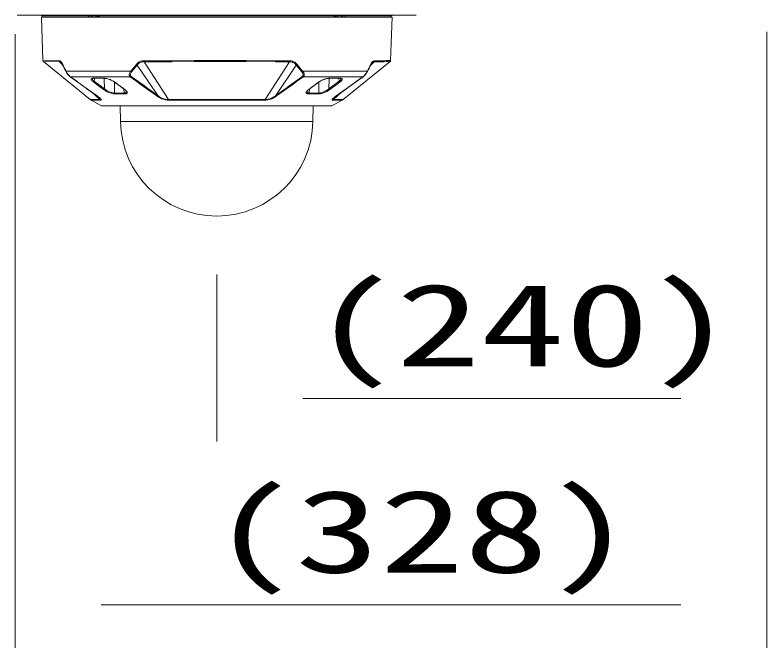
# Model space of a CAD drawing. Units: millimetres on the paper. Extents: x -62 to 64, y -59 to 59.
# Drawn here: x 2.54 to 24.4, y 5.76 to 24.17 of the extents above; entities that cross this region are included whole.
import ezdxf
from ezdxf.enums import TextEntityAlignment as Align

# ---------------------------------------------------------------- set-up
doc = ezdxf.new("R2010")
doc.units = ezdxf.units.MM
doc.layers.add('0-3_GAIKEI', color=4, linetype='Continuous', lineweight=9)
doc.layers.add('0-4_SUNPO', color=7, linetype='Continuous', lineweight=9)
doc.styles.add('ＭＳ ゴシック', font='')
doc.styles.get('ＭＳ ゴシック').set_extended_font_data('MS Gothic')

msp = doc.modelspace()

# ---------------------------------------------------------------- linework, layer by layer
at = {"layer": '0-3_GAIKEI', "color": 7}
for p, q in [((14.206, 24.166), (2.609, 24.166)), ((3.31, 24.106), (3.354, 22.842)), ((13.461, 22.842), (13.505, 24.106)), ((3.369, 22.812), (4.729, 21.708)), ((13.446, 22.812), (12.086, 21.708)), ((5.063, 21.528), (4.757, 21.69)), ((11.752, 21.528), (12.058, 21.69)), ((5.079, 21.525), (11.736, 21.525)), ((5.609, 21.071), (5.601, 21.525)), ((11.206, 21.071), (11.214, 21.525))]:
    msp.add_line(p, q, dxfattribs=at)
at = {"layer": '0-3_GAIKEI'}
for p, q in [((3.306, 24.16), (3.306, 24.166)), ((3.327, 24.139), (3.306, 24.16)), ((13.505, 24.106), (3.31, 24.106)), ((13.488, 24.139), (3.327, 24.139)), ((3.349, 24.139), (3.348, 24.106)), ((4.677, 24.139), (4.677, 24.106)), ((4.747, 24.139), (4.749, 24.106)), ((4.753, 24.139), (4.755, 24.106)), ((4.786, 24.106), (4.784, 24.139)), ((4.891, 24.106), (4.891, 24.139)), ((4.934, 24.139), (4.933, 24.106)), ((4.964, 24.139), (4.964, 24.106)), ((4.984, 24.139), (4.983, 24.106)), ((4.991, 24.139), (4.99, 24.106)), ((11.824, 24.139), (11.825, 24.106)), ((11.83, 24.139), (11.832, 24.106)), ((11.851, 24.139), (11.851, 24.106)), ((11.881, 24.139), (11.881, 24.106)), ((11.923, 24.139), (11.923, 24.106)), ((12.03, 24.139), (12.029, 24.106)), ((12.06, 24.106), (12.062, 24.139)), ((12.066, 24.106), (12.068, 24.139)), ((12.138, 24.139), (12.138, 24.106)), ((13.466, 24.139), (13.467, 24.106)), ((13.509, 24.16), (13.509, 24.166)), ((3.354, 22.842), (3.82, 22.833)), ((3.369, 22.812), (3.833, 22.803)), ((3.833, 22.803), (3.932, 22.711)), ((6.296, 22.803), (7.002, 21.708)), ((10.519, 22.803), (9.813, 21.708)), ((12.982, 22.803), (12.883, 22.711)), ((4.027, 22.538), (5.909, 22.538)), ((6.073, 22.73), (5.909, 22.538)), ((6.099, 22.71), (5.935, 22.518)), ((6.099, 22.71), (6.692, 21.828)), ((10.716, 22.71), (10.123, 21.828)), ((10.716, 22.71), (10.88, 22.518)), ((10.742, 22.73), (10.906, 22.538)), ((10.906, 22.538), (12.788, 22.538)), ((4.16, 22.368), (5.893, 22.368)), ((4.855, 22.325), (4.846, 22.24)), ((5.135, 22.325), (5.144, 22.019)), ((10.922, 22.368), (12.655, 22.368)), ((11.68, 22.325), (11.671, 22.019)), ((11.969, 22.24), (11.96, 22.325)), ((4.846, 22.24), (5.144, 22.019)), ((4.975, 22.106), (4.973, 22.108)), ((5.575, 22.118), (5.579, 22.115)), ((5.581, 22.113), (5.579, 22.115)), ((11.081, 22), (11.224, 22.106)), ((11.224, 22.106), (11.227, 22.108)), ((11.227, 22.108), (11.234, 22.113)), ((11.234, 22.113), (11.235, 22.115)), ((11.24, 22.118), (11.235, 22.115)), ((11.24, 22.118), (11.379, 22.221)), ((11.38, 21.898), (11.378, 22.217)), ((11.84, 22.106), (11.696, 22)), ((11.84, 22.106), (11.842, 22.108)), ((11.849, 22.113), (11.842, 22.108)), ((11.851, 22.115), (11.849, 22.113)), ((11.856, 22.118), (11.851, 22.115)), ((11.994, 22.221), (11.856, 22.118)), ((4.781, 21.92), (5.008, 21.708)), ((5.73, 21.87), (5.448, 21.87)), ((11.085, 21.87), (11.367, 21.87)), ((11.097, 21.898), (11.109, 22.017)), ((11.38, 21.898), (11.097, 21.898)), ((12.034, 21.92), (11.807, 21.708)), ((5.008, 21.708), (4.729, 21.708)), ((5.034, 21.69), (4.757, 21.69)), ((9.813, 21.708), (7.002, 21.708)), ((9.803, 21.69), (7.012, 21.69)), ((12.058, 21.69), (11.781, 21.69)), ((12.086, 21.708), (11.807, 21.708)), ((11.752, 21.528), (5.063, 21.528)), ((5.609, 21.071), (11.206, 21.071))]:
    msp.add_line(p, q, dxfattribs=at)
for points in [[(13.488, 24.139), (13.509, 24.16), (3.306, 24.16)], [(3.93, 22.73), (3.916, 22.758), (3.901, 22.783), (3.888, 22.802), (3.874, 22.816), (3.865, 22.822), (3.856, 22.827), (3.843, 22.831), (3.835, 22.832), (3.82, 22.833)], [(3.887, 22.785), (3.878, 22.791), (3.87, 22.797), (3.859, 22.8), (3.853, 22.802), (3.833, 22.803)], [(3.887, 22.785), (3.897, 22.773), (3.911, 22.753), (3.926, 22.724), (3.929, 22.716)], [(6.073, 22.73), (6.099, 22.759), (6.126, 22.784), (6.14, 22.795), (6.155, 22.804), (6.173, 22.814), (6.191, 22.821), (6.216, 22.828), (6.233, 22.83), (6.267, 22.833), (6.289, 22.833)], [(6.099, 22.71), (6.114, 22.727), (6.129, 22.743), (6.15, 22.762), (6.171, 22.777), (6.193, 22.788), (6.207, 22.793), (6.222, 22.797), (6.253, 22.802), (6.274, 22.803), (6.296, 22.803)], [(6.289, 22.833), (7.107, 22.838), (7.75, 22.841), (8.401, 22.842), (9.269, 22.841), (10.119, 22.836), (10.526, 22.833)], [(6.296, 22.803), (7.111, 22.809), (7.752, 22.811), (8.401, 22.812), (9.267, 22.811), (10.114, 22.806), (10.519, 22.803)], [(10.716, 22.71), (10.701, 22.727), (10.686, 22.743), (10.665, 22.762), (10.644, 22.777), (10.622, 22.788), (10.608, 22.793), (10.594, 22.797), (10.565, 22.802), (10.541, 22.803), (10.519, 22.803)], [(10.742, 22.73), (10.724, 22.751), (10.705, 22.77), (10.69, 22.783), (10.675, 22.795), (10.657, 22.806), (10.638, 22.816), (10.621, 22.822), (10.604, 22.827), (10.573, 22.831), (10.548, 22.833), (10.526, 22.833)], [(12.885, 22.73), (12.899, 22.758), (12.913, 22.783), (12.927, 22.802), (12.941, 22.816), (12.956, 22.826), (12.972, 22.831), (12.985, 22.833), (12.995, 22.833)], [(12.928, 22.785), (12.918, 22.773), (12.904, 22.753), (12.889, 22.724), (12.885, 22.716)], [(12.928, 22.785), (12.937, 22.791), (12.945, 22.797), (12.955, 22.8), (12.962, 22.802), (12.982, 22.803)], [(4.027, 22.523), (4.025, 22.528), (4.025, 22.533), (4.027, 22.538)], [(4.027, 22.538), (4.039, 22.514), (4.054, 22.489), (4.069, 22.465), (4.083, 22.445), (4.102, 22.423), (4.118, 22.404), (4.142, 22.382), (4.16, 22.368)], [(4.027, 22.523), (4.043, 22.495), (4.073, 22.451), (4.103, 22.415), (4.131, 22.387), (4.15, 22.372)], [(5.909, 22.538), (5.892, 22.514), (5.878, 22.488), (5.868, 22.465), (5.864, 22.445), (5.863, 22.429), (5.864, 22.416), (5.866, 22.404), (5.871, 22.393), (5.879, 22.381), (5.887, 22.373), (5.893, 22.368)], [(5.935, 22.518), (5.92, 22.496), (5.908, 22.475), (5.9, 22.455), (5.897, 22.439), (5.896, 22.427), (5.897, 22.417), (5.899, 22.408), (5.903, 22.4), (5.908, 22.391), (5.914, 22.385), (5.918, 22.381), (5.906, 22.372), (5.893, 22.368)], [(10.88, 22.518), (10.895, 22.497), (10.907, 22.475), (10.915, 22.455), (10.918, 22.439), (10.919, 22.427), (10.918, 22.417), (10.916, 22.408), (10.912, 22.4), (10.907, 22.391), (10.901, 22.385), (10.896, 22.381)], [(10.906, 22.538), (10.923, 22.514), (10.937, 22.488), (10.946, 22.465), (10.951, 22.445), (10.952, 22.429), (10.951, 22.416), (10.949, 22.406), (10.946, 22.397), (10.942, 22.389), (10.936, 22.381), (10.928, 22.373), (10.922, 22.368)], [(12.788, 22.523), (12.79, 22.529), (12.788, 22.538), (12.775, 22.514), (12.761, 22.489), (12.746, 22.465), (12.731, 22.445), (12.708, 22.416), (12.685, 22.393), (12.673, 22.381), (12.655, 22.368)], [(12.788, 22.523), (12.766, 22.485), (12.742, 22.451), (12.711, 22.414), (12.684, 22.387), (12.664, 22.372)], [(4.818, 22.328), (4.802, 22.327), (4.788, 22.324), (4.778, 22.321), (4.77, 22.317), (4.763, 22.31), (4.759, 22.3), (4.761, 22.287), (4.769, 22.273), (4.781, 22.257), (4.798, 22.239), (4.821, 22.221), (4.959, 22.118)], [(4.788, 22.318), (4.788, 22.312), (4.79, 22.305), (4.797, 22.291), (4.808, 22.275), (4.821, 22.262), (4.846, 22.24)], [(4.825, 22.325), (4.805, 22.324), (4.793, 22.32), (4.79, 22.319)], [(5.575, 22.118), (5.436, 22.221), (5.408, 22.24), (5.377, 22.257), (5.344, 22.273), (5.31, 22.288), (5.26, 22.305), (5.212, 22.318), (5.183, 22.323), (5.155, 22.326), (5.131, 22.328)], [(5.429, 22.222), (5.398, 22.243), (5.358, 22.265), (5.311, 22.286), (5.258, 22.304), (5.209, 22.317), (5.166, 22.324), (5.137, 22.325)], [(10.896, 22.381), (10.909, 22.372), (10.922, 22.368)], [(11.379, 22.221), (11.405, 22.238), (11.433, 22.255), (11.464, 22.27), (11.497, 22.284), (11.529, 22.297), (11.563, 22.308), (11.596, 22.316), (11.627, 22.322), (11.657, 22.326), (11.684, 22.328)], [(11.385, 22.222), (11.417, 22.243), (11.456, 22.265), (11.504, 22.286), (11.557, 22.304), (11.606, 22.317), (11.649, 22.324), (11.677, 22.325)], [(12.027, 22.318), (12.026, 22.309), (12.022, 22.298), (12.013, 22.283), (11.998, 22.266), (11.98, 22.25), (11.969, 22.24), (11.671, 22.019)], [(12.025, 22.319), (12.015, 22.323), (11.997, 22.325), (11.99, 22.325)], [(11.997, 22.328), (12.018, 22.326), (12.034, 22.322), (12.046, 22.316), (12.052, 22.311), (12.055, 22.304), (12.055, 22.297), (12.052, 22.284), (12.044, 22.27), (12.031, 22.254), (12.014, 22.237), (11.994, 22.221)], [(4.959, 22.118), (4.964, 22.115), (4.966, 22.113), (4.973, 22.108)], [(4.975, 22.106), (5.119, 22), (5.151, 21.977), (5.188, 21.955), (5.227, 21.934), (5.266, 21.916), (5.303, 21.902), (5.338, 21.89), (5.385, 21.877), (5.406, 21.873), (5.426, 21.871), (5.448, 21.87)], [(5.144, 22.019), (5.182, 21.992), (5.224, 21.966), (5.269, 21.943), (5.317, 21.924), (5.358, 21.91), (5.398, 21.901), (5.417, 21.898), (5.434, 21.898), (5.437, 22.217)], [(5.59, 22.106), (5.588, 22.108), (5.581, 22.113)], [(5.73, 21.87), (5.752, 21.871), (5.771, 21.875), (5.784, 21.88), (5.795, 21.888), (5.802, 21.898), (5.804, 21.909), (5.802, 21.922), (5.799, 21.931), (5.794, 21.941), (5.786, 21.952), (5.777, 21.962), (5.754, 21.984), (5.734, 22), (5.59, 22.106)], [(5.434, 21.898), (5.718, 21.898), (5.706, 22.017)], [(5.718, 21.898), (5.738, 21.899), (5.755, 21.903), (5.769, 21.909), (5.777, 21.918), (5.782, 21.928), (5.783, 21.94)], [(5.783, 21.94), (5.782, 21.944), (5.775, 21.956), (5.763, 21.97)], [(11.085, 21.87), (11.059, 21.871), (11.039, 21.876), (11.025, 21.883), (11.016, 21.892), (11.012, 21.902), (11.011, 21.913), (11.013, 21.926), (11.017, 21.934), (11.023, 21.944), (11.038, 21.963), (11.057, 21.981), (11.081, 22)], [(11.032, 21.94), (11.034, 21.946), (11.041, 21.958), (11.052, 21.97)], [(11.097, 21.898), (11.074, 21.899), (11.064, 21.901), (11.055, 21.905), (11.047, 21.909), (11.041, 21.913), (11.035, 21.922), (11.032, 21.932), (11.032, 21.94)], [(11.696, 22), (11.653, 21.97), (11.605, 21.943), (11.587, 21.934), (11.531, 21.909), (11.493, 21.895), (11.466, 21.887), (11.423, 21.876), (11.393, 21.871), (11.367, 21.87)], [(11.671, 22.019), (11.632, 21.991), (11.587, 21.965), (11.555, 21.948), (11.523, 21.933), (11.491, 21.921), (11.445, 21.907), (11.423, 21.902), (11.403, 21.899), (11.38, 21.898)], [(4.984, 21.773), (4.961, 21.792), (4.926, 21.817)], [(5.034, 21.69), (5.045, 21.692), (5.049, 21.694), (5.052, 21.697), (5.053, 21.701), (5.053, 21.705), (5.048, 21.717), (5.034, 21.734), (5.011, 21.756), (4.98, 21.782), (4.934, 21.814)], [(5.008, 21.708), (5.014, 21.709), (5.019, 21.71), (5.022, 21.713), (5.024, 21.716), (5.025, 21.721), (5.023, 21.726), (5.016, 21.739), (5.003, 21.755), (4.984, 21.773)], [(6.692, 21.828), (6.679, 21.818), (6.666, 21.814)], [(7.012, 21.69), (6.988, 21.691), (6.963, 21.693), (6.912, 21.701), (6.86, 21.715), (6.806, 21.734), (6.769, 21.749), (6.733, 21.768), (6.698, 21.79), (6.666, 21.814)], [(7.002, 21.708), (6.959, 21.711), (6.915, 21.719), (6.868, 21.731), (6.82, 21.749), (6.787, 21.763), (6.754, 21.781), (6.722, 21.803), (6.692, 21.828)], [(9.803, 21.69), (9.845, 21.692), (9.89, 21.699), (9.936, 21.71), (9.972, 21.72), (10.008, 21.734), (10.045, 21.749), (10.081, 21.768), (10.116, 21.789), (10.149, 21.814)], [(9.813, 21.708), (9.855, 21.711), (9.9, 21.719), (9.947, 21.731), (9.995, 21.749), (10.02, 21.76), (10.046, 21.773), (10.07, 21.787), (10.093, 21.802), (10.123, 21.828)], [(11.781, 21.69), (11.769, 21.692), (11.765, 21.694), (11.763, 21.697), (11.762, 21.701), (11.762, 21.705), (11.767, 21.717), (11.774, 21.726), (11.783, 21.737), (11.81, 21.762), (11.835, 21.782), (11.881, 21.814)], [(11.807, 21.708), (11.801, 21.709), (11.796, 21.71), (11.792, 21.713), (11.791, 21.716), (11.79, 21.721), (11.792, 21.726), (11.799, 21.739), (11.812, 21.755), (11.83, 21.773)], [(11.83, 21.773), (11.854, 21.792), (11.889, 21.817)]]:
    msp.add_lwpolyline(points, dxfattribs=at)
at = {"layer": '0-3_GAIKEI', "color": 7}
for centre, radius, start, end in [((3.394, 22.843), 0.0402, 182, 230.9367), ((13.421, 22.843), 0.0402, 309.0632, 358), ((4.836, 21.84), 0.17, 230.9366, 242.1983), ((11.979, 21.84), 0.17, 297.8017, 309.0633), ((5.079, 21.558), 0.0333, 242.1983, 269.9894), ((11.736, 21.558), 0.0334, 270.0137, 297.7915), ((8.407, 21.12), 2.799, 181, 359)]:
    msp.add_arc(centre, radius, start, end, dxfattribs=at)
at = {"layer": '0-3_GAIKEI'}
for centre, radius, start, end in [((3.861, 22.834), 0.0414, 180.9584, 227.4183), ((11.328, 121.155), 98.365, 270.96306, 271.23356), ((12.954, 22.834), 0.0414, 312.5817, 359.0416), ((11.334, 121.559), 98.74, 270.96403, 271.23432), ((3.944, 22.722), 0.0162, 152.3515, 202.551), ((9.819, 25.555), 6.538, 205.7311, 207.6256), ((9.561, 25.454), 6.255, 205.8114, 207.7844), ((5.971, 22.593), 0.0837, 221.4292, 244.1609), ((6.14, 22.791), 0.0909, 222.5281, 243.386), ((10.675, 22.791), 0.0909, 296.6148, 317.4713), ((10.843, 22.593), 0.0837, 295.8411, 318.5719), ((7.255, 25.453), 6.254, 332.2153, 334.1887), ((6.974, 25.565), 6.562, 332.3791, 334.2667), ((12.87, 22.722), 0.0162, 337.4437, 27.6492), ((61.653, 101.96), 98.188, 234.15189, 234.70824), ((4.163, 22.389), 0.0212, 234.3635, 261.8227), ((61.863, 102.163), 98.473, 234.12748, 234.68144), ((4.795, 22.311), 0.0098, 116.6256, 133.6622), ((4.974, -9.773), 32.101, 89.7189, 90.2778), ((4.825, 22.337), 0.012, 233.6903, 269.6051), ((4.98, -7.714), 30.04, 89.6993, 90.2951), ((5.138, 22.335), 0.0101, 230.2485, 268.583), ((64.401, 103.232), 99.811, 234.11261, 234.65888), ((63.078, 101.473), 97.585, 234.14448, 234.7029), ((-46.259, 101.466), 97.577, 305.29706, 305.85552), ((-47.564, 103.201), 99.773, 305.34106, 305.88755), ((11.677, 22.335), 0.0101, 271.417, 309.7513), ((11.835, -7.714), 30.04, 89.7049, 90.3007), ((11.841, -9.827), 32.155, 89.7227, 90.2807), ((-44.926, 101.991), 98.261, 305.31812, 305.87327), ((-44.713, 101.784), 97.972, 305.29107, 305.84864), ((11.99, 22.337), 0.012, 270.3949, 306.3097), ((12.02, 22.311), 0.0098, 46.3378, 63.3743), ((12.652, 22.389), 0.0213, 278.1681, 305.5846), ((4.821, 22.24), 0.019, 269.4346, 301.6917), ((4.817, 22.249), 0.03, 299.6735, 307.9764), ((4.812, 22.255), 0.0372, 308.2907, 336.6741), ((-94.066, -112.177), 167.22, 53.36074, 53.48769), ((5.435, 22.231), 0.0104, 234.8807, 275.7547), ((110.881, -112.177), 167.22, 126.5123, 126.63926), ((11.38, 22.231), 0.0104, 264.2904, 304.6822), ((12.003, 22.255), 0.0372, 203.3215, 231.7151), ((11.998, 22.249), 0.03, 232.0227, 240.3266), ((11.993, 22.24), 0.019, 238.3083, 270.5654), ((5.111, 22.033), 0.0356, 308.568, 338.1287), ((5.473, 21.898), 0.0391, 180.9384, 217.5166), ((5.463, 21.891), 0.0265, 218.8307, 234.2909), ((5.76, 21.898), 0.0427, 181.0595, 214.1341), ((5.746, 21.889), 0.0254, 215.8986, 231.177), ((5.577, 21.79), 0.259, 44.1627, 54.7453), ((5.733, 22.01), 0.0108, 234.8991, 275.1826), ((11.237, 21.79), 0.259, 125.2548, 135.8373), ((11.082, 22.011), 0.0108, 264.8598, 304.4972), ((11.069, 21.889), 0.0254, 308.7881, 324.1034), ((11.055, 21.898), 0.0427, 325.8659, 358.9405), ((11.352, 21.891), 0.0265, 305.7091, 321.1692), ((11.341, 21.898), 0.0391, 322.4835, 359.0617), ((11.704, 22.033), 0.0356, 201.8661, 231.4386), ((4.938, 21.835), 0.0213, 235.5512, 259.0222), ((5.112, 21.828), 0.158, 228.8024, 240.2452), ((7.107, 21.757), 0.116, 204.7903, 215.3153), ((9.708, 21.757), 0.116, 324.6906, 335.208), ((11.703, 21.828), 0.158, 299.7547, 311.1985), ((11.877, 21.835), 0.0213, 280.9867, 304.3317)]:
    msp.add_arc(centre, radius, start, end, dxfattribs=at)
for centre, major_axis, ratio, start_param, end_param in [((6.306, 22.834), (0, -0.04), 0.419399, 4.744077, 5.602643), ((10.509, 22.834), (0, -0.04), 0.419398, 0.680531, 1.539098), ((5.127, 22.021), (-0.0137, -0.0194), 0.652629, 0.372186, 1.140358), ((11.688, 22.021), (0.0137, -0.0194), 0.652628, 5.142851, 5.911014), ((10.138, 21.858), (0.0295, -0.0406), 0.63146, 5.030756, 5.705289)]:
    msp.add_ellipse(centre, major_axis=major_axis, ratio=ratio, start_param=start_param, end_param=end_param, dxfattribs=at)
at = {"layer": '0-4_SUNPO'}
for p, q in [((2.545, 23.608), (2.545, 5.762)), ((24.403, 23.677), (24.403, 11.762)), ((24.403, 23.677), (24.403, 5.762)), ((8.407, 16.617), (8.407, 11.762)), ((21.903, 13.012), (10.907, 13.012)), ((21.903, 7.012), (5.045, 7.012))]:
    msp.add_line(p, q, dxfattribs=at)

# ---------------------------------------------------------------- texts
at = {"layer": '0-4_SUNPO', "style": 'ＭＳ ゴシック', "width": 1.5}
for s, p in [('(240)', (11.167, 13.228)), ('(328)', (8.236, 7.228))]:
    msp.add_text(s, height=2.405, dxfattribs=at).set_placement(p, align=Align.BOTTOM_LEFT)

doc.saveas('drawing.dxf')
